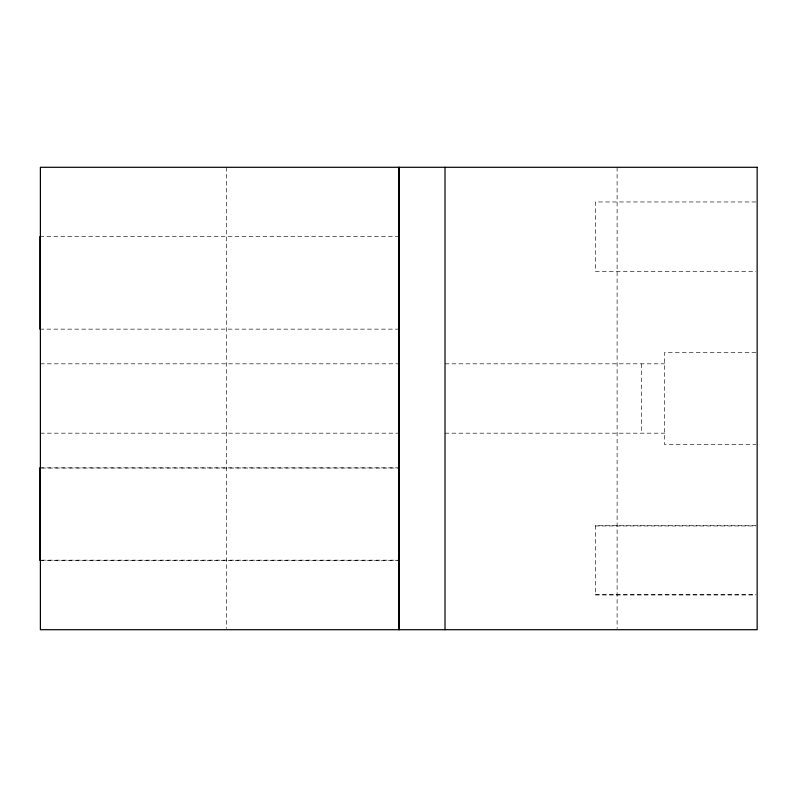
<?xml version="1.0" encoding="UTF-8"?>
<svg xmlns="http://www.w3.org/2000/svg" width="797" height="797" viewBox="0 0 797 797"><rect width="100%" height="100%" fill="white"/><g stroke="black" fill="none" stroke-linecap="round" stroke-linejoin="round"><path stroke-width="0.6" stroke-dasharray="3.98 2.99" d="M755.905 201.97L595.299 201.97L595.299 271.329L755.905 271.329M39.89 236.649L398.789 236.649M39.89 329.141L398.789 329.141M755.915 352.294L664.668 352.294L664.668 444.706L755.915 444.706M40.388 363.821L397.723 363.821M445.015 363.821L664.668 363.821M40.388 433.179L397.723 433.179M445.015 433.179L664.668 433.179M39.85 467.859L397.524 467.859M41.633 468.038L398.53 468.038M755.905 525.741L595.299 525.741L595.299 594.951L755.905 594.951M595.299 525.95L755.905 525.95M41.633 560.171L398.53 560.171M39.85 560.351L397.524 560.351M595.299 594.751L755.905 594.751M641.545 363.92L641.545 433.08M617.107 167.29L617.107 628.474M226.677 167.29L226.677 628.474"/><path stroke-width="1.2" d="M445.015 167.29L445.015 629.71M399.167 167.29L399.167 629.71M398.769 167.29L398.769 629.71M39.89 236.649L39.89 329.141M39.85 467.859L39.85 560.351M398.879 389.524L398.968 433.179L398.968 363.821L398.879 389.524M757.15 167.29L40.388 167.29L40.388 629.71L757.15 629.71L757.15 167.29"/></g></svg>
